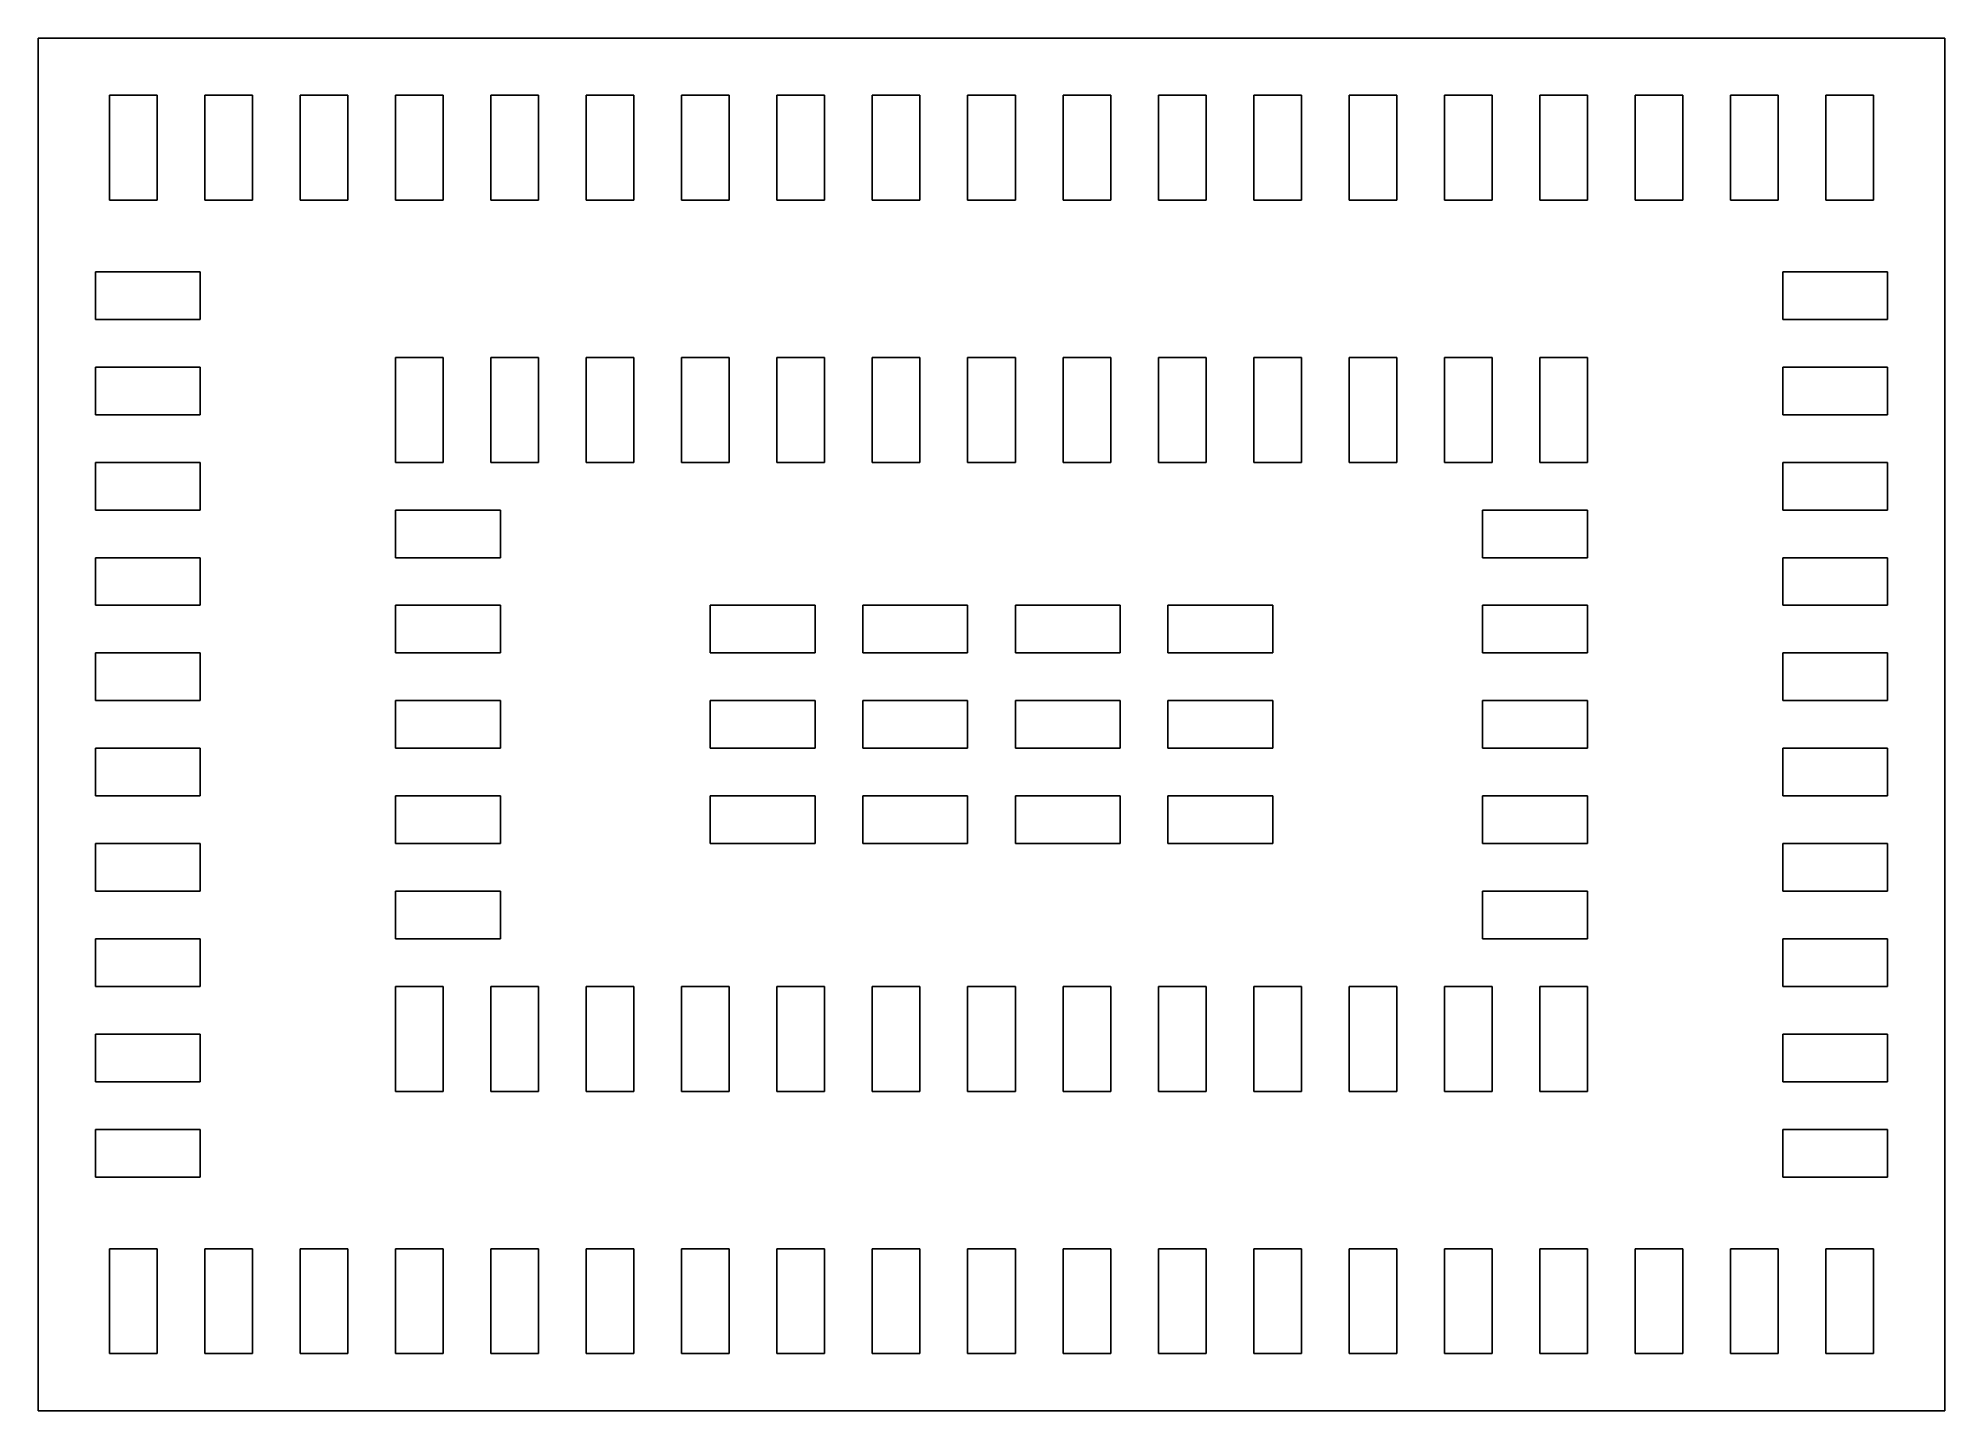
# Model space of a CAD drawing. Extents: x 0 to 10, y 0 to 7.2.
import ezdxf

# ---------------------------------------------------------------- set-up
doc = ezdxf.new("R2010")
doc.units = 0
doc.layers.add('PartsFrameB', color=7, linetype='CONTINUOUS')
doc.layers.add('PCBoutline', color=7, linetype='CONTINUOUS')

msp = doc.modelspace()

# ---------------------------------------------------------------- linework, layer by layer
at = {"layer": 'PartsFrameB'}
for p, q in [((0.375, 6.35), (0.375, 6.9)), ((0.375, 6.9), (0.625, 6.9)), ((0.625, 6.9), (0.625, 6.35)), ((0.875, 6.35), (0.875, 6.9)), ((0.875, 6.9), (1.125, 6.9)), ((1.125, 6.9), (1.125, 6.35)), ((1.375, 6.35), (1.375, 6.9)), ((1.375, 6.9), (1.625, 6.9)), ((1.625, 6.9), (1.625, 6.35)), ((1.875, 6.35), (1.875, 6.9)), ((1.875, 6.9), (2.125, 6.9)), ((2.125, 6.9), (2.125, 6.35)), ((2.375, 6.35), (2.375, 6.9)), ((2.375, 6.9), (2.625, 6.9)), ((2.625, 6.9), (2.625, 6.35)), ((2.875, 6.35), (2.875, 6.9)), ((2.875, 6.9), (3.125, 6.9)), ((3.125, 6.9), (3.125, 6.35)), ((3.375, 6.35), (3.375, 6.9)), ((3.375, 6.9), (3.625, 6.9)), ((3.625, 6.9), (3.625, 6.35)), ((3.875, 6.35), (3.875, 6.9)), ((3.875, 6.9), (4.125, 6.9)), ((4.125, 6.9), (4.125, 6.35)), ((4.375, 6.35), (4.375, 6.9)), ((4.375, 6.9), (4.625, 6.9)), ((4.625, 6.9), (4.625, 6.35)), ((4.875, 6.35), (4.875, 6.9)), ((4.875, 6.9), (5.125, 6.9)), ((5.125, 6.9), (5.125, 6.35)), ((5.375, 6.35), (5.375, 6.9)), ((5.375, 6.9), (5.625, 6.9)), ((5.625, 6.9), (5.625, 6.35)), ((5.875, 6.35), (5.875, 6.9)), ((5.875, 6.9), (6.125, 6.9)), ((6.125, 6.9), (6.125, 6.35)), ((6.375, 6.35), (6.375, 6.9)), ((6.375, 6.9), (6.625, 6.9)), ((6.625, 6.9), (6.625, 6.35)), ((6.875, 6.35), (6.875, 6.9)), ((6.875, 6.9), (7.125, 6.9)), ((7.125, 6.9), (7.125, 6.35)), ((7.375, 6.35), (7.375, 6.9)), ((7.375, 6.9), (7.625, 6.9)), ((7.625, 6.9), (7.625, 6.35)), ((7.875, 6.35), (7.875, 6.9)), ((7.875, 6.9), (8.125, 6.9)), ((8.125, 6.9), (8.125, 6.35)), ((8.375, 6.35), (8.375, 6.9)), ((8.375, 6.9), (8.625, 6.9)), ((8.625, 6.9), (8.625, 6.35)), ((8.875, 6.35), (8.875, 6.9)), ((8.875, 6.9), (9.125, 6.9)), ((9.125, 6.9), (9.125, 6.35)), ((9.375, 6.35), (9.375, 6.9)), ((9.375, 6.9), (9.625, 6.9)), ((9.625, 6.9), (9.625, 6.35)), ((0.625, 6.35), (0.375, 6.35)), ((1.125, 6.35), (0.875, 6.35)), ((1.625, 6.35), (1.375, 6.35)), ((2.125, 6.35), (1.875, 6.35)), ((2.625, 6.35), (2.375, 6.35)), ((3.125, 6.35), (2.875, 6.35)), ((3.625, 6.35), (3.375, 6.35)), ((4.125, 6.35), (3.875, 6.35)), ((4.625, 6.35), (4.375, 6.35)), ((5.125, 6.35), (4.875, 6.35)), ((5.625, 6.35), (5.375, 6.35)), ((6.125, 6.35), (5.875, 6.35)), ((6.625, 6.35), (6.375, 6.35)), ((7.125, 6.35), (6.875, 6.35)), ((7.625, 6.35), (7.375, 6.35)), ((8.125, 6.35), (7.875, 6.35)), ((8.625, 6.35), (8.375, 6.35)), ((9.125, 6.35), (8.875, 6.35)), ((9.625, 6.35), (9.375, 6.35)), ((0.3, 5.725), (0.3, 5.975)), ((0.3, 5.975), (0.85, 5.975)), ((0.85, 5.975), (0.85, 5.725)), ((9.15, 5.725), (9.15, 5.975)), ((9.15, 5.975), (9.7, 5.975)), ((9.7, 5.975), (9.7, 5.725)), ((0.85, 5.725), (0.3, 5.725)), ((9.7, 5.725), (9.15, 5.725)), ((1.875, 5.525), (2.125, 5.525)), ((1.875, 4.975), (1.875, 5.525)), ((2.125, 5.525), (2.125, 4.975)), ((2.375, 5.525), (2.625, 5.525)), ((2.375, 4.975), (2.375, 5.525)), ((2.625, 5.525), (2.625, 4.975)), ((2.875, 4.975), (2.875, 5.525)), ((2.875, 5.525), (3.125, 5.525)), ((3.125, 5.525), (3.125, 4.975)), ((3.375, 4.975), (3.375, 5.525)), ((3.375, 5.525), (3.625, 5.525)), ((3.625, 5.525), (3.625, 4.975)), ((3.875, 4.975), (3.875, 5.525)), ((3.875, 5.525), (4.125, 5.525)), ((4.125, 5.525), (4.125, 4.975)), ((4.375, 4.975), (4.375, 5.525)), ((4.375, 5.525), (4.625, 5.525)), ((4.625, 5.525), (4.625, 4.975)), ((4.875, 4.975), (4.875, 5.525)), ((4.875, 5.525), (5.125, 5.525)), ((5.125, 5.525), (5.125, 4.975)), ((5.375, 4.975), (5.375, 5.525)), ((5.375, 5.525), (5.625, 5.525)), ((5.625, 5.525), (5.625, 4.975)), ((5.875, 4.975), (5.875, 5.525)), ((5.875, 5.525), (6.125, 5.525)), ((6.125, 5.525), (6.125, 4.975)), ((6.375, 4.975), (6.375, 5.525)), ((6.375, 5.525), (6.625, 5.525)), ((6.625, 5.525), (6.625, 4.975)), ((6.875, 4.975), (6.875, 5.525)), ((6.875, 5.525), (7.125, 5.525)), ((7.125, 5.525), (7.125, 4.975)), ((7.375, 4.975), (7.375, 5.525)), ((7.375, 5.525), (7.625, 5.525)), ((7.625, 5.525), (7.625, 4.975)), ((7.875, 5.525), (8.125, 5.525)), ((7.875, 4.975), (7.875, 5.525)), ((8.125, 5.525), (8.125, 4.975)), ((0.3, 5.225), (0.3, 5.475)), ((0.3, 5.475), (0.85, 5.475)), ((0.85, 5.475), (0.85, 5.225)), ((9.15, 5.225), (9.15, 5.475)), ((9.15, 5.475), (9.7, 5.475)), ((9.7, 5.475), (9.7, 5.225)), ((0.85, 5.225), (0.3, 5.225)), ((9.7, 5.225), (9.15, 5.225)), ((0.3, 4.725), (0.3, 4.975)), ((0.3, 4.975), (0.85, 4.975)), ((0.85, 4.975), (0.85, 4.725)), ((2.125, 4.975), (1.875, 4.975)), ((2.625, 4.975), (2.375, 4.975)), ((3.125, 4.975), (2.875, 4.975)), ((3.625, 4.975), (3.375, 4.975)), ((4.125, 4.975), (3.875, 4.975)), ((4.625, 4.975), (4.375, 4.975)), ((5.125, 4.975), (4.875, 4.975)), ((5.625, 4.975), (5.375, 4.975)), ((6.125, 4.975), (5.875, 4.975)), ((6.625, 4.975), (6.375, 4.975)), ((7.125, 4.975), (6.875, 4.975)), ((7.625, 4.975), (7.375, 4.975)), ((8.125, 4.975), (7.875, 4.975)), ((9.15, 4.725), (9.15, 4.975)), ((9.15, 4.975), (9.7, 4.975)), ((9.7, 4.975), (9.7, 4.725)), ((0.85, 4.725), (0.3, 4.725)), ((1.875, 4.475), (1.875, 4.725)), ((1.875, 4.725), (2.425, 4.725)), ((2.425, 4.725), (2.425, 4.475)), ((7.575, 4.475), (7.575, 4.725)), ((7.575, 4.725), (8.125, 4.725)), ((8.125, 4.725), (8.125, 4.475)), ((9.7, 4.725), (9.15, 4.725)), ((0.3, 4.225), (0.3, 4.475)), ((0.3, 4.475), (0.85, 4.475)), ((0.85, 4.475), (0.85, 4.225)), ((2.425, 4.475), (1.875, 4.475)), ((8.125, 4.475), (7.575, 4.475)), ((9.15, 4.225), (9.15, 4.475)), ((9.15, 4.475), (9.7, 4.475)), ((9.7, 4.475), (9.7, 4.225)), ((0.85, 4.225), (0.3, 4.225)), ((1.875, 3.975), (1.875, 4.225)), ((1.875, 4.225), (2.425, 4.225)), ((2.425, 4.225), (2.425, 3.975)), ((3.525, 3.975), (3.525, 4.225)), ((3.525, 4.225), (4.075, 4.225)), ((4.075, 4.225), (4.075, 3.975)), ((4.325, 3.975), (4.325, 4.225)), ((4.325, 4.225), (4.875, 4.225)), ((4.875, 4.225), (4.875, 3.975)), ((5.125, 3.975), (5.125, 4.225)), ((5.125, 4.225), (5.675, 4.225)), ((5.675, 4.225), (5.675, 3.975)), ((5.925, 3.975), (5.925, 4.225)), ((5.925, 4.225), (6.475, 4.225)), ((6.475, 4.225), (6.475, 3.975)), ((7.575, 3.975), (7.575, 4.225)), ((7.575, 4.225), (8.125, 4.225)), ((8.125, 4.225), (8.125, 3.975)), ((9.7, 4.225), (9.15, 4.225)), ((0.3, 3.725), (0.3, 3.975)), ((0.3, 3.975), (0.85, 3.975)), ((0.85, 3.975), (0.85, 3.725)), ((2.425, 3.975), (1.875, 3.975)), ((4.075, 3.975), (3.525, 3.975)), ((4.875, 3.975), (4.325, 3.975)), ((5.675, 3.975), (5.125, 3.975)), ((6.475, 3.975), (5.925, 3.975)), ((8.125, 3.975), (7.575, 3.975)), ((9.15, 3.725), (9.15, 3.975)), ((9.15, 3.975), (9.7, 3.975)), ((9.7, 3.975), (9.7, 3.725)), ((0.85, 3.725), (0.3, 3.725)), ((1.875, 3.475), (1.875, 3.725)), ((1.875, 3.725), (2.425, 3.725)), ((2.425, 3.725), (2.425, 3.475)), ((3.525, 3.475), (3.525, 3.725)), ((3.525, 3.725), (4.075, 3.725)), ((4.075, 3.725), (4.075, 3.475)), ((4.325, 3.475), (4.325, 3.725)), ((4.325, 3.725), (4.875, 3.725)), ((4.875, 3.725), (4.875, 3.475)), ((5.125, 3.475), (5.125, 3.725)), ((5.125, 3.725), (5.675, 3.725)), ((5.675, 3.725), (5.675, 3.475)), ((5.925, 3.475), (5.925, 3.725)), ((5.925, 3.725), (6.475, 3.725)), ((6.475, 3.725), (6.475, 3.475)), ((7.575, 3.475), (7.575, 3.725)), ((7.575, 3.725), (8.125, 3.725)), ((8.125, 3.725), (8.125, 3.475)), ((9.7, 3.725), (9.15, 3.725)), ((0.3, 3.225), (0.3, 3.475)), ((0.3, 3.475), (0.85, 3.475)), ((0.85, 3.475), (0.85, 3.225)), ((2.425, 3.475), (1.875, 3.475)), ((4.075, 3.475), (3.525, 3.475)), ((4.875, 3.475), (4.325, 3.475)), ((5.675, 3.475), (5.125, 3.475)), ((6.475, 3.475), (5.925, 3.475)), ((8.125, 3.475), (7.575, 3.475)), ((9.15, 3.225), (9.15, 3.475)), ((9.15, 3.475), (9.7, 3.475)), ((9.7, 3.475), (9.7, 3.225)), ((0.85, 3.225), (0.3, 3.225)), ((1.875, 2.975), (1.875, 3.225)), ((1.875, 3.225), (2.425, 3.225)), ((2.425, 3.225), (2.425, 2.975)), ((3.525, 2.975), (3.525, 3.225)), ((3.525, 3.225), (4.075, 3.225)), ((4.075, 3.225), (4.075, 2.975)), ((4.325, 2.975), (4.325, 3.225)), ((4.325, 3.225), (4.875, 3.225)), ((4.875, 3.225), (4.875, 2.975)), ((5.125, 2.975), (5.125, 3.225)), ((5.125, 3.225), (5.675, 3.225)), ((5.675, 3.225), (5.675, 2.975)), ((5.925, 2.975), (5.925, 3.225)), ((5.925, 3.225), (6.475, 3.225)), ((6.475, 3.225), (6.475, 2.975)), ((7.575, 2.975), (7.575, 3.225)), ((7.575, 3.225), (8.125, 3.225)), ((8.125, 3.225), (8.125, 2.975)), ((9.7, 3.225), (9.15, 3.225)), ((0.3, 2.725), (0.3, 2.975)), ((0.3, 2.975), (0.85, 2.975)), ((0.85, 2.975), (0.85, 2.725)), ((2.425, 2.975), (1.875, 2.975)), ((4.075, 2.975), (3.525, 2.975)), ((4.875, 2.975), (4.325, 2.975)), ((5.675, 2.975), (5.125, 2.975)), ((6.475, 2.975), (5.925, 2.975)), ((8.125, 2.975), (7.575, 2.975)), ((9.15, 2.725), (9.15, 2.975)), ((9.15, 2.975), (9.7, 2.975)), ((9.7, 2.975), (9.7, 2.725)), ((0.85, 2.725), (0.3, 2.725)), ((1.875, 2.475), (1.875, 2.725)), ((1.875, 2.725), (2.425, 2.725)), ((2.425, 2.725), (2.425, 2.475)), ((7.575, 2.475), (7.575, 2.725)), ((7.575, 2.725), (8.125, 2.725)), ((8.125, 2.725), (8.125, 2.475)), ((9.7, 2.725), (9.15, 2.725)), ((0.3, 2.225), (0.3, 2.475)), ((0.3, 2.475), (0.85, 2.475)), ((0.85, 2.475), (0.85, 2.225)), ((2.425, 2.475), (1.875, 2.475)), ((8.125, 2.475), (7.575, 2.475)), ((9.15, 2.225), (9.15, 2.475)), ((9.15, 2.475), (9.7, 2.475)), ((9.7, 2.475), (9.7, 2.225)), ((0.85, 2.225), (0.3, 2.225)), ((1.875, 2.225), (2.125, 2.225)), ((1.875, 1.675), (1.875, 2.225)), ((2.125, 2.225), (2.125, 1.675)), ((2.375, 2.225), (2.625, 2.225)), ((2.375, 1.675), (2.375, 2.225)), ((2.625, 2.225), (2.625, 1.675)), ((2.875, 1.675), (2.875, 2.225)), ((2.875, 2.225), (3.125, 2.225)), ((3.125, 2.225), (3.125, 1.675)), ((3.375, 2.225), (3.625, 2.225)), ((3.375, 1.675), (3.375, 2.225)), ((3.625, 2.225), (3.625, 1.675)), ((3.875, 1.675), (3.875, 2.225)), ((3.875, 2.225), (4.125, 2.225)), ((4.125, 2.225), (4.125, 1.675)), ((4.375, 1.675), (4.375, 2.225)), ((4.375, 2.225), (4.625, 2.225)), ((4.625, 2.225), (4.625, 1.675)), ((4.875, 1.675), (4.875, 2.225)), ((4.875, 2.225), (5.125, 2.225)), ((5.125, 2.225), (5.125, 1.675)), ((5.375, 1.675), (5.375, 2.225)), ((5.375, 2.225), (5.625, 2.225)), ((5.625, 2.225), (5.625, 1.675)), ((5.875, 1.675), (5.875, 2.225)), ((5.875, 2.225), (6.125, 2.225)), ((6.125, 2.225), (6.125, 1.675)), ((6.375, 1.675), (6.375, 2.225)), ((6.375, 2.225), (6.625, 2.225)), ((6.625, 2.225), (6.625, 1.675)), ((6.875, 1.675), (6.875, 2.225)), ((6.875, 2.225), (7.125, 2.225)), ((7.125, 2.225), (7.125, 1.675)), ((7.375, 1.675), (7.375, 2.225)), ((7.375, 2.225), (7.625, 2.225)), ((7.625, 2.225), (7.625, 1.675)), ((7.875, 1.675), (7.875, 2.225)), ((7.875, 2.225), (8.125, 2.225)), ((8.125, 2.225), (8.125, 1.675)), ((9.7, 2.225), (9.15, 2.225)), ((0.3, 1.725), (0.3, 1.975)), ((0.3, 1.975), (0.85, 1.975)), ((0.85, 1.975), (0.85, 1.725)), ((9.15, 1.725), (9.15, 1.975)), ((9.15, 1.975), (9.7, 1.975)), ((9.7, 1.975), (9.7, 1.725)), ((0.85, 1.725), (0.3, 1.725)), ((9.7, 1.725), (9.15, 1.725)), ((2.125, 1.675), (1.875, 1.675)), ((2.625, 1.675), (2.375, 1.675)), ((3.125, 1.675), (2.875, 1.675)), ((3.625, 1.675), (3.375, 1.675)), ((4.125, 1.675), (3.875, 1.675)), ((4.625, 1.675), (4.375, 1.675)), ((5.125, 1.675), (4.875, 1.675)), ((5.625, 1.675), (5.375, 1.675)), ((6.125, 1.675), (5.875, 1.675)), ((6.625, 1.675), (6.375, 1.675)), ((7.125, 1.675), (6.875, 1.675)), ((7.625, 1.675), (7.375, 1.675)), ((8.125, 1.675), (7.875, 1.675)), ((0.3, 1.225), (0.3, 1.475)), ((0.3, 1.475), (0.85, 1.475)), ((0.85, 1.475), (0.85, 1.225)), ((9.15, 1.225), (9.15, 1.475)), ((9.15, 1.475), (9.7, 1.475)), ((9.7, 1.475), (9.7, 1.225)), ((0.85, 1.225), (0.3, 1.225)), ((9.7, 1.225), (9.15, 1.225)), ((0.375, 0.3), (0.375, 0.85)), ((0.375, 0.85), (0.625, 0.85)), ((0.625, 0.85), (0.625, 0.3)), ((0.875, 0.3), (0.875, 0.85)), ((0.875, 0.85), (1.125, 0.85)), ((1.125, 0.85), (1.125, 0.3)), ((1.375, 0.3), (1.375, 0.85)), ((1.375, 0.85), (1.625, 0.85)), ((1.625, 0.85), (1.625, 0.3)), ((1.875, 0.3), (1.875, 0.85)), ((1.875, 0.85), (2.125, 0.85)), ((2.125, 0.85), (2.125, 0.3)), ((2.375, 0.3), (2.375, 0.85)), ((2.375, 0.85), (2.625, 0.85)), ((2.625, 0.85), (2.625, 0.3)), ((2.875, 0.3), (2.875, 0.85)), ((2.875, 0.85), (3.125, 0.85)), ((3.125, 0.85), (3.125, 0.3)), ((3.375, 0.3), (3.375, 0.85)), ((3.375, 0.85), (3.625, 0.85)), ((3.625, 0.85), (3.625, 0.3)), ((3.875, 0.3), (3.875, 0.85)), ((3.875, 0.85), (4.125, 0.85)), ((4.125, 0.85), (4.125, 0.3)), ((4.375, 0.3), (4.375, 0.85)), ((4.375, 0.85), (4.625, 0.85)), ((4.625, 0.85), (4.625, 0.3)), ((4.875, 0.3), (4.875, 0.85)), ((4.875, 0.85), (5.125, 0.85)), ((5.125, 0.85), (5.125, 0.3)), ((5.375, 0.3), (5.375, 0.85)), ((5.375, 0.85), (5.625, 0.85)), ((5.625, 0.85), (5.625, 0.3)), ((5.875, 0.3), (5.875, 0.85)), ((5.875, 0.85), (6.125, 0.85)), ((6.125, 0.85), (6.125, 0.3)), ((6.375, 0.3), (6.375, 0.85)), ((6.375, 0.85), (6.625, 0.85)), ((6.625, 0.85), (6.625, 0.3)), ((6.875, 0.3), (6.875, 0.85)), ((6.875, 0.85), (7.125, 0.85)), ((7.125, 0.85), (7.125, 0.3)), ((7.375, 0.3), (7.375, 0.85)), ((7.375, 0.85), (7.625, 0.85)), ((7.625, 0.85), (7.625, 0.3)), ((7.875, 0.3), (7.875, 0.85)), ((7.875, 0.85), (8.125, 0.85)), ((8.125, 0.85), (8.125, 0.3)), ((8.375, 0.3), (8.375, 0.85)), ((8.375, 0.85), (8.625, 0.85)), ((8.625, 0.85), (8.625, 0.3)), ((8.875, 0.3), (8.875, 0.85)), ((8.875, 0.85), (9.125, 0.85)), ((9.125, 0.85), (9.125, 0.3)), ((9.375, 0.3), (9.375, 0.85)), ((9.375, 0.85), (9.625, 0.85)), ((9.625, 0.85), (9.625, 0.3)), ((0.625, 0.3), (0.375, 0.3)), ((1.125, 0.3), (0.875, 0.3)), ((1.625, 0.3), (1.375, 0.3)), ((2.125, 0.3), (1.875, 0.3)), ((2.625, 0.3), (2.375, 0.3)), ((3.125, 0.3), (2.875, 0.3)), ((3.625, 0.3), (3.375, 0.3)), ((4.125, 0.3), (3.875, 0.3)), ((4.625, 0.3), (4.375, 0.3)), ((5.125, 0.3), (4.875, 0.3)), ((5.625, 0.3), (5.375, 0.3)), ((6.125, 0.3), (5.875, 0.3)), ((6.625, 0.3), (6.375, 0.3)), ((7.125, 0.3), (6.875, 0.3)), ((7.625, 0.3), (7.375, 0.3)), ((8.125, 0.3), (7.875, 0.3)), ((8.625, 0.3), (8.375, 0.3)), ((9.125, 0.3), (8.875, 0.3)), ((9.625, 0.3), (9.375, 0.3))]:
    msp.add_line(p, q, dxfattribs=at)
at = {"layer": 'PCBoutline'}
for p, q in [((0, 0), (0, 7.2)), ((0, 7.2), (10, 7.2)), ((10, 7.2), (10, 0)), ((10, 0), (0, 0))]:
    msp.add_line(p, q, dxfattribs=at)

doc.saveas('drawing.dxf')
